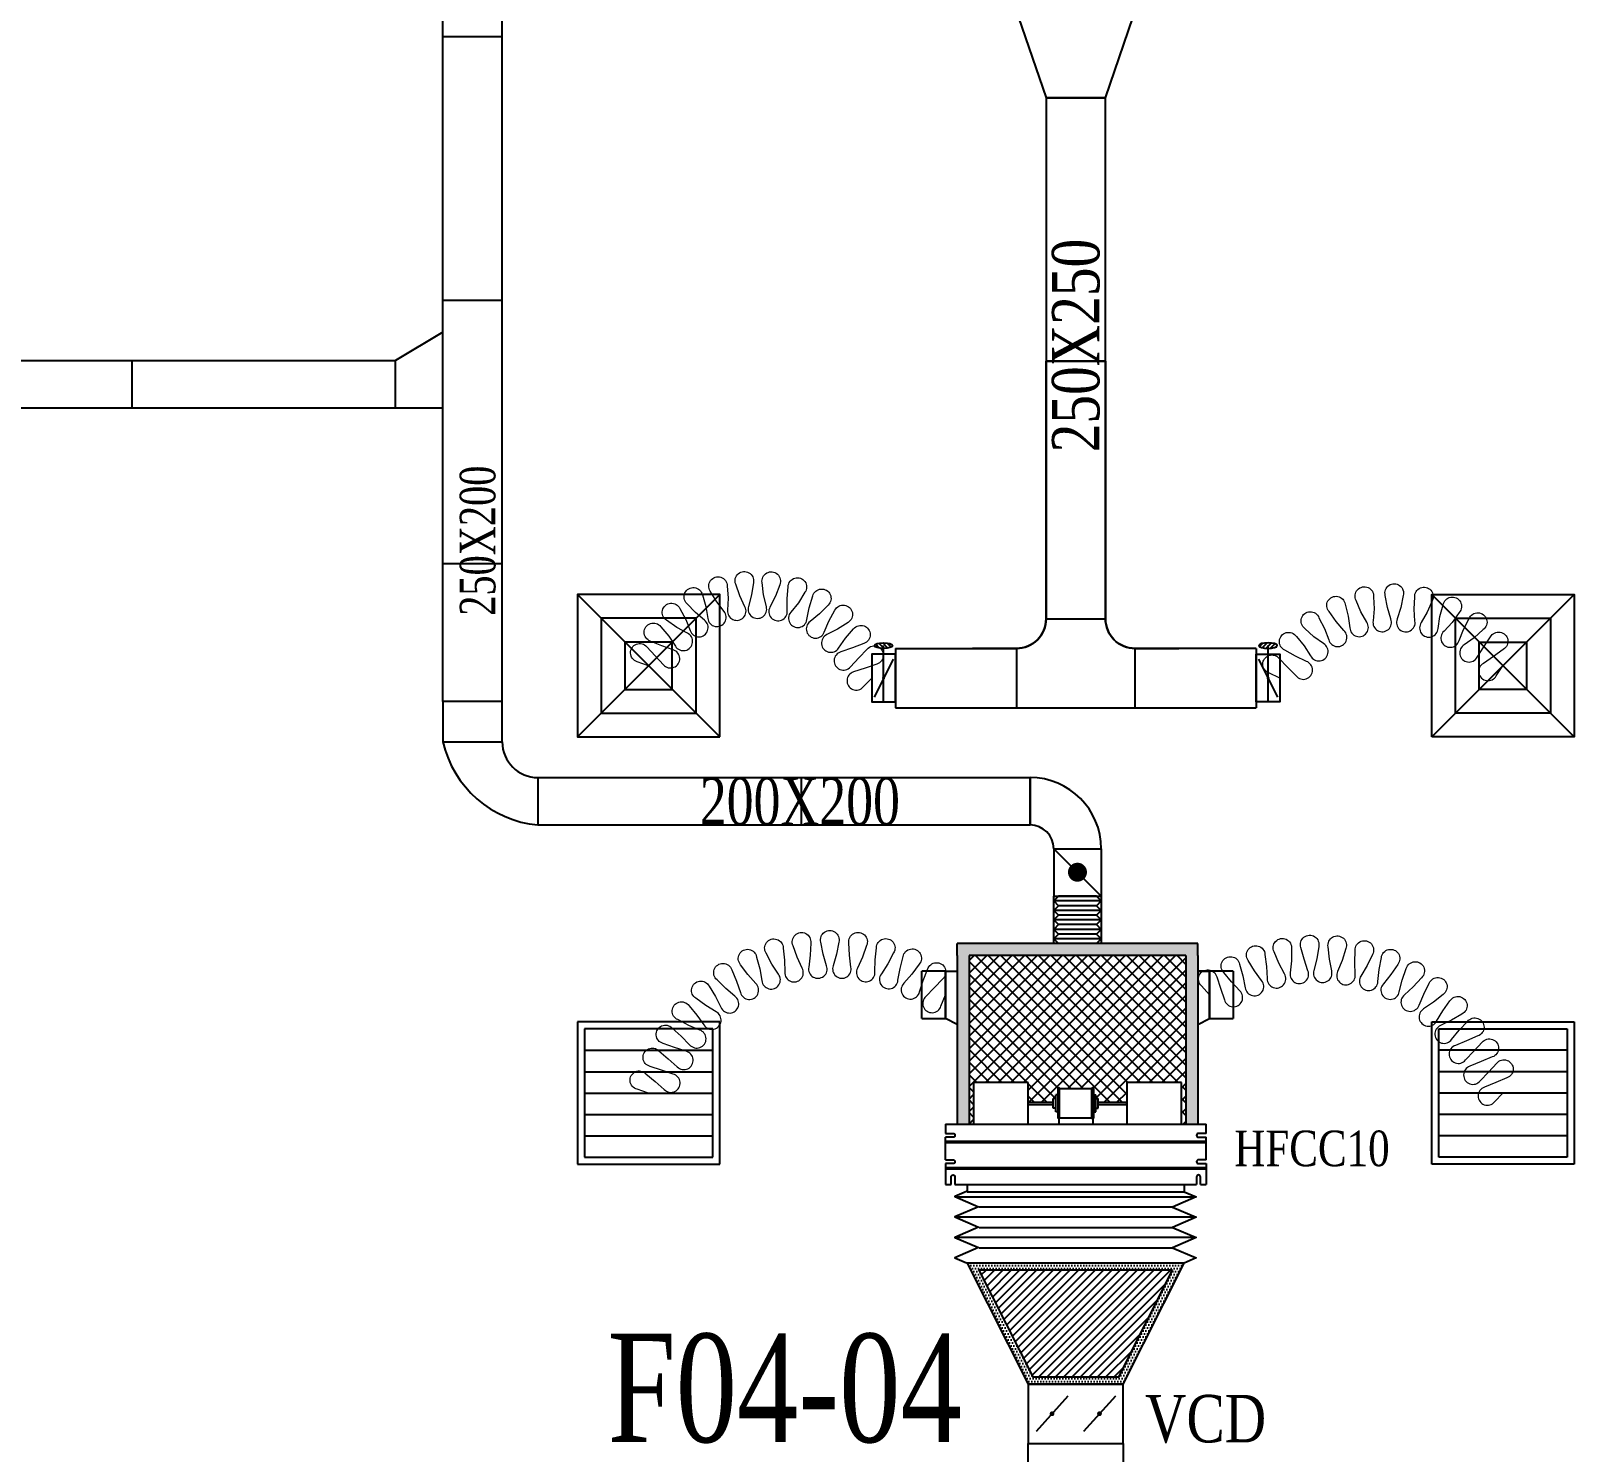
# Model space of a CAD drawing. Header units: metres. Extents: x 352651 to 1421851, y -87441 to -24441.
# Drawn here: x 649179 to 655682, y -72072 to -66085 of the extents above; entities that cross this region are included whole.
import ezdxf
from ezdxf.enums import TextEntityAlignment as Align

# ---------------------------------------------------------------- set-up
doc = ezdxf.new("R2010")
doc.units = ezdxf.units.M
doc.header["$LTSCALE"] = 300
doc.header["$MEASUREMENT"] = 0
for name, color, linetype in [('bat noi mem', 4, 'CONTINUOUS'), ('CUAGIO', 2, 'CONTINUOUS'), ('KT', 1, 'CONTINUOUS'), ('thiet bi', 11, 'CONTINUOUS')]:
    doc.layers.add(name, color=color, linetype=linetype)
doc.layers.add('noi mem', color=5, linetype='BATTING', lineweight=0)
doc.styles.add('PHU', font='vntimeh.shx', dxfattribs={"width": 0.8})
doc.styles.add('ROMANS', font='romans.shx', dxfattribs={"width": 0.75, "bigfont": 'romancvn.shx'})
doc.linetypes.add('BATTING', pattern='A,0.0001,-0.1,[134,ltypeshp.shx,S=0.1,R=0,X=-0.1,Y=0],-0.2,[134,ltypeshp.shx,S=0.1,R=180,X=0.1,Y=0],-0.1', length=0.4001)

# ---------------------------------------------------------------- blocks, each defined once
blk = doc.blocks.new('SAG')
at = {"layer": 'CUAGIO'}
for p, q in [((-300, 300), (-300, -300)), ((300, 300), (-300, 300)), ((300, -300), (300, 300)), ((-300, -300), (300, -300))]:
    blk.add_line(p, q, dxfattribs=at)
at = {"layer": 'CUAGIO', "color": 8}
for p, q in [((-270, 270), (-270, -270)), ((270, 270), (-270, 270)), ((-180, -270), (-180, 270)), ((-90, -270), (-90, 270)), ((0, -270), (0, 270)), ((90, -270), (90, 270)), ((180, -270), (180, 270)), ((270, -270), (270, 270)), ((-270, -270), (270, -270))]:
    blk.add_line(p, q, dxfattribs=at)
blk = doc.blocks.new('SAD')
at = {"layer": 'CUAGIO', "color": 8}
for p, q in [((-300, -300), (300, 300)), ((300, -300), (-300, 300))]:
    blk.add_line(p, q, dxfattribs=at)
at = {"layer": 'CUAGIO'}
blk.add_lwpolyline([(300, -300), (300, 300), (-300, 300), (-300, -300)], close=True, dxfattribs=at)
at = {"layer": 'CUAGIO', "color": 8}
for points in [[(200, -200), (200, 200), (-200, 200), (-200, -200)], [(100, -100), (100, 100), (-100, 100), (-100, -100)]]:
    blk.add_lwpolyline(points, close=True, dxfattribs=at)
blk = doc.blocks.new('bac noi mem')
at = {"layer": 'bat noi mem'}
for p, q in [((493886.7, -64673), (493866.7, -64693)), ((494066.7, -64693), (493866.7, -64693)), ((493866.7, -64693), (493886.7, -64713)), ((494046.7, -64673), (493886.7, -64673)), ((494046.7, -64673), (494066.7, -64693)), ((494066.7, -64693), (494046.7, -64713)), ((493886.7, -64713), (493866.7, -64733)), ((494066.7, -64733), (493866.7, -64733)), ((493866.7, -64733), (493886.7, -64753)), ((493886.7, -64753), (493866.7, -64773)), ((494046.7, -64713), (493886.7, -64713)), ((494046.7, -64753), (493886.7, -64753)), ((494046.7, -64713), (494066.7, -64733)), ((494066.7, -64733), (494046.7, -64753)), ((494046.7, -64753), (494066.7, -64773)), ((494066.7, -64773), (493866.7, -64773)), ((493866.7, -64773), (493886.7, -64793)), ((493886.7, -64793), (493866.7, -64813)), ((494066.7, -64813), (493866.7, -64813)), ((493866.7, -64813), (493886.7, -64833)), ((493886.7, -64833), (493866.7, -64853)), ((494046.7, -64793), (493886.7, -64793)), ((494046.7, -64833), (493886.7, -64833)), ((494066.7, -64773), (494046.7, -64793)), ((494046.7, -64793), (494066.7, -64813)), ((494066.7, -64813), (494046.7, -64833)), ((494046.7, -64833), (494066.7, -64853)), ((494066.7, -64853), (493866.7, -64853)), ((493866.7, -64853), (493886.7, -64873)), ((494046.7, -64873), (493886.7, -64873)), ((494066.7, -64853), (494046.7, -64873))]:
    blk.add_line(p, q, dxfattribs=at)
blk = doc.blocks.new('1-van gio D200')
at = {"layer": 'CUAGIO'}
h = blk.add_hatch(dxfattribs=at)
h.set_pattern_fill('ANSI31', color=256, scale=100, style=0)
edge = h.paths.add_edge_path()
edge.add_ellipse((486127, -58494), major_axis=(-38.1, 0), ratio=0.310482, start_angle=0, end_angle=360, ccw=False)
for p, q in [((486127, -58257.4), (486127, -58494)), ((486167, -58437.3), (486087.1, -58277.5))]:
    blk.add_line(p, q, dxfattribs=at)
at = {"layer": 'CUAGIO', "const_width": 3}
for points in [[(486127, -58457.4), (486177, -58457.4), (486177, -58257.4), (486077, -58257.4), (486077, -58457.4), (486127, -58457.4)], [(486127, -58257.4), (486127, -58494)], [(486167, -58437.3), (486087.1, -58277.5)]]:
    blk.add_lwpolyline(points, dxfattribs=at)
at = {"layer": 'CUAGIO'}
blk.add_lwpolyline([(486177, -58457.4), (486077, -58457.4), (486077, -58257.4), (486177, -58257.4)], close=True, dxfattribs=at)
at = {"layer": 'CUAGIO', "const_width": 5.35}
blk.add_lwpolyline([(486130.7, -58357.4, -1), (486123.3, -58357.4, -1)], format="xyb", close=True, dxfattribs=at)
at = {"layer": 'CUAGIO', "extrusion": (0, 0, -1)}
blk.add_ellipse((486127, -58494), major_axis=(-38.1, 0), ratio=0.310482, start_param=-1.570796, end_param=4.712389, dxfattribs=at)

msp = doc.modelspace()

# ---------------------------------------------------------------- hatches: boundary and pattern name
at = {"layer": 'CUAGIO'}
h = msp.add_hatch(dxfattribs=at)
h.set_pattern_fill('DOTS', color=2, scale=200, style=0)
h.set_pattern_definition([(0, (80477.114, -127522.808), (6.25, -12.5), [0, -12.5])])
h.paths.add_polyline_path([(654046.1, -69980.3), (653132.5, -69980.3), (653132.5, -70690.3), (653082.5, -70690.3), (653082.5, -69980.3), (653082.5, -69930.3), (654096.1, -69930.3), (654096.1, -69980.3), (654096.1, -70690.3), (654046.1, -70690.3)])
at = {"layer": 'CUAGIO', "ltscale": 1.5}
h = msp.add_hatch(dxfattribs=at)
h.set_pattern_fill('ANSI37', color=9, scale=300, angle=360, style=0)
h.set_pattern_definition([(45, (-3100, 0), (-26.5165043, 26.5165043), []), (135, (-3100, 0), (-26.5165043, -26.5165043), [])])
h.paths.add_polyline_path([(653132.5, -69980.3), (653132.5, -70690.3), (653151.7, -70690.3), (653151.7, -70515.3), (653381.9, -70515.3), (653381.9, -70598.3), (653487.1, -70598.3), (653487.1, -70582.6), (653497.7, -70582.6), (653497.7, -70566.8), (653507.6, -70566.8), (653507.6, -70541.9, -1), (653514, -70539.8), (653650.2, -70539.8, -1), (653656.7, -70541.9), (653656.7, -70566.8), (653666.6, -70566.8), (653666.6, -70582.6), (653677.1, -70582.6), (653677.1, -70598.3), (653796.8, -70598.3), (653796.8, -70515.3), (654027, -70515.3), (654027, -70690.3), (654046.1, -70690.3), (654046.1, -69980.3)])
at = {"layer": 'CUAGIO'}
h = msp.add_hatch(dxfattribs=at)
h.set_pattern_fill('DOTS', color=256, scale=200, style=0)
h.set_pattern_definition([(0, (-176547.043, -17936.642), (6.25, -12.5), [0, -12.5])])
h.paths.add_polyline_path([(653782.1, -71785.8), (653382.1, -71785.8), (653125.1, -71275.8), (654039.1, -71275.8)])
h.paths.add_polyline_path([(653763.7, -71755.8), (653990.4, -71305.8), (653173.8, -71305.8), (653400.6, -71755.8)], flags=16)
h = msp.add_hatch(dxfattribs=at)
h.set_pattern_fill('ANSI31', color=256, scale=200, style=0)
h.set_pattern_definition([(45, (-181458.12, -88941.559), (-17.6776695, 17.6776695), [])])
h.paths.add_polyline_path([(653990.4, -71305.8), (653173.8, -71305.8), (653400.6, -71755.8), (653763.7, -71755.8)])

# ---------------------------------------------------------------- linework, layer by layer
at = {"layer": 'bat noi mem'}
for p, q in [((653075.1, -70997.2), (654089.1, -70997.2)), ((653989.1, -71040.1), (653175.1, -71040.1)), ((654089.1, -71083), (653075.1, -71083)), ((653175.1, -71125.8), (653989.1, -71125.8)), ((654089.1, -71168.7), (653075.1, -71168.7)), ((653175.1, -71211.5), (653989.1, -71211.5)), ((654039.1, -71275.8), (653125.1, -71275.8))]:
    msp.add_line(p, q, dxfattribs=at)
for points in [[(653122.3, -70974.6), (653072.3, -70996), (653172.3, -71038.9), (653072.3, -71081.8), (653172.3, -71124.6), (653072.3, -71167.5), (653172.3, -71210.3), (653072.3, -71253.2), (653122.3, -71274.6)], [(654039.1, -70975.8), (654089.1, -70997.2), (653989.1, -71040.1), (654089.1, -71083), (653989.1, -71125.8), (654089.1, -71168.7), (653989.1, -71211.5), (654089.1, -71254.4), (654039.1, -71275.8)]]:
    msp.add_lwpolyline(points, dxfattribs=at)
at = {"layer": 'CUAGIO'}
for p, q in [((650915.5, -68910.2), (650915.1, -58334.5)), ((651165.5, -68910.2), (651165.1, -58334.5)), ((651165.1, -66110.4), (650915.1, -66110.4)), ((651165.4, -67220.4), (650915.4, -67220.4)), ((645952, -67473.4), (650715.4, -67473.3)), ((645952, -67673.4), (650915.5, -67673.3)), ((651165.4, -68330.4), (650915.4, -68330.4)), ((653457.1, -68561.5), (653707.1, -68561.5)), ((652822.1, -68686.5), (652822.1, -68936.5)), ((653332.1, -68686.5), (653332.1, -68936.5)), ((653832.1, -68936.5), (653832.1, -68686.5)), ((654342.1, -68686.5), (654342.1, -68936.5)), ((651165.5, -68910.2), (650915.5, -68910.2)), ((651315.5, -69230.4), (653389.3, -69230.4)), ((651315.5, -69230.4), (651315.5, -69430.4)), ((651315.5, -69430.4), (653389.3, -69430.4)), ((653489.3, -69530.4), (653489.3, -69730.3)), ((653689.3, -69730.3), (653489.3, -69530.4)), ((653489.3, -69530.4), (653689.3, -69530.4)), ((653489.3, -69530.4), (653689.3, -69530.4)), ((653689.3, -69530.4), (653689.3, -69730.3)), ((654096.1, -69930.3), (653082.5, -69930.3)), ((653082.5, -69980.3), (653082.5, -70690.3)), ((653132.5, -69980.3), (653132.5, -70690.3)), ((654046.1, -69980.3), (654046.1, -70690.3)), ((654096.1, -69980.3), (654096.1, -70690.3)), ((652932.8, -70245.6), (652932.8, -70045.6)), ((653032.5, -70045.6), (652932.8, -70045.6)), ((653032.5, -70245.6), (653032.5, -70045.6)), ((653032.5, -70045.6), (653032.5, -70245.6)), ((653032.5, -70045.6), (653032.5, -70245.6)), ((654146.1, -70045.6), (654146.1, -70245.6)), ((654146.1, -70045.6), (654146.1, -70245.6)), ((654146.1, -70245.6), (654146.1, -70045.6)), ((654245.8, -70045.6), (654245.8, -70245.6)), ((654146.1, -70245.6), (654245.8, -70245.6)), ((653132.5, -70690.3), (653132.5, -70690.3)), ((654046.1, -70690.3), (654046.1, -70690.3)), ((653549.1, -71836.5), (653415.2, -71985.1)), ((653749.1, -71836.5), (653615.2, -71985.1))]:
    msp.add_line(p, q, dxfattribs=at)
at = {"layer": 'CUAGIO', "color": 2}
for p, q in [((650915.5, -67354.1), (650715.4, -67473.3)), ((649605.4, -67673.3), (649605.4, -67473.3)), ((650715.4, -67673.3), (650715.4, -67473.3)), ((652425.5, -69230.4), (652425.5, -69430.4)), ((653389.3, -69430.4), (653389.3, -69230.4)), ((653389.3, -69230.4), (653389.3, -69430.4)), ((653082.5, -69980.3), (653082.5, -69930.3)), ((654096.1, -69980.3), (654096.1, -69930.3)), ((654046.1, -69980.3), (653132.5, -69980.3))]:
    msp.add_line(p, q, dxfattribs=at)
at = {"layer": 'CUAGIO', "ltscale": 1.5}
msp.add_line((652822.1, -68936.5), (654342.1, -68936.5), dxfattribs=at)
at = {"layer": 'CUAGIO'}
for points in [[(653882.1, -65856.5), (653282.1, -65856.5), (653457.1, -66366.5), (653707.1, -66366.5)], [(653457.1, -66366.5), (653457.1, -67476.5), (653707.1, -67476.5), (653707.1, -66366.5)], [(651165.5, -68910.2), (650915.5, -68910.2), (650915.5, -69080.4), (651165.5, -69080.4)], [(653489.3, -69730.3), (653689.3, -69730.3), (653689.3, -69930.3), (653489.3, -69930.3)], [(654039.1, -71275.8), (653125.1, -71275.8), (653382.1, -71785.8), (653782.1, -71785.8)], [(653990.4, -71305.8), (653173.8, -71305.8), (653400.6, -71755.8), (653763.7, -71755.8)], [(653382.1, -72035.8), (653782.1, -72035.8), (653782.1, -71785.8), (653382.1, -71785.8)]]:
    msp.add_lwpolyline(points, close=True, dxfattribs=at)
for points in [[(652822.1, -68686.5), (653332.1, -68686.5, 0.414214), (653457.1, -68561.5), (653457.1, -67476.5), (653707.1, -67476.5), (653707.1, -68561.5, 0.414214), (653832.1, -68686.5), (654017.1, -68686.5)], [(654342.1, -68686.5), (653832.1, -68686.5, -0.414214), (653707.1, -68561.5), (653707.1, -67476.5), (653457.1, -67476.5), (653457.1, -68561.5, -0.414214), (653332.1, -68686.5), (653147.1, -68686.5)], [(652072, -73155.8), (653182.1, -73155.8, 0.414214), (653382.1, -72955.8), (653382.1, -72035.8), (653782.1, -72035.8), (653782.1, -72955.8, 0.414214), (653982.1, -73155.8), (655092.3, -73155.8)]]:
    msp.add_lwpolyline(points, format="xyb", dxfattribs=at)
for points, const_width in [([(653609.3, -69629.4, 1), (653569.3, -69629.4, 1)], 40), ([(653477.1, -71910.8, -1), (653487.1, -71910.8, -1)], 10), ([(653677.1, -71910.8, -1), (653687.1, -71910.8, -1)], 10)]:
    msp.add_lwpolyline(points, format="xyb", close=True, dxfattribs=dict(at, const_width=const_width))
for points in [[(653032.5, -70045.6), (653082.5, -70045.6)], [(654146.1, -70045.6), (654096.1, -70045.6)], [(654096.1, -70045.6), (654146.1, -70045.6)], [(654245.8, -70045.6), (654146.1, -70045.6)], [(652932.8, -70245.6), (653032.5, -70245.6)], [(653082.5, -70270.9), (653032.5, -70245.6)], [(654096.1, -70270.9), (654146.1, -70245.6)]]:
    msp.add_lwpolyline(points, dxfattribs=at)
for centre, radius, start, end in [((651357.7, -68978.6), 453.7, 192.96012, 264.67063), ((651315.5, -69080.4), 150, 180.00211, 270), ((653389.3, -69530.4), 300, 0, 90), ((653389.3, -69530.4), 100, 0, 90)]:
    msp.add_arc(centre, radius, start, end, dxfattribs=at)
at = {"layer": 'noi mem', "linetype": 'ByBlock', "ltscale": 1.5}
for points in [[(651782.1, -68759.6), (651733.5, -68742.5, -1.333333), (651774.6, -68679.8), (651809.7, -68717.5), (651844.7, -68755.2, 1.333333), (651885.8, -68692.5), (651837.2, -68675.4), (651789.1, -68655.4, -1.333333), (651833.4, -68595), (651867, -68634.9), (651895.1, -68677.3, 1.333333), (651945.6, -68621.8), (651900.8, -68597.8), (651857.9, -68568.1, -1.333333), (651914, -68518.3), (651938.4, -68564.4), (651957, -68611.7, 1.333333), (652018, -68568), (651979.2, -68535.1), (651943.5, -68497.2, -1.333333), (652008.7, -68460.2), (652023, -68510.3), (652031.3, -68560.5, 1.333333), (652100.1, -68530.6), (652069, -68490.3), (652042, -68445.7, -1.333333), (652113.6, -68423.2), (652117, -68475.2), (652114.6, -68526, 1.333333), (652188.2, -68511.2), (652166.2, -68465.2), (652149.2, -68416, -1.333333), (652223.8, -68408.9), (652216.3, -68460.5), (652203.4, -68509.7, 1.333333), (652278.4, -68510.6), (652266.5, -68461.1), (652260.2, -68409.3, -1.333333), (652334.6, -68418.1), (652316.5, -68466.9), (652293.5, -68512.3, 1.333333), (652366.7, -68528.9), (652365.5, -68478), (652370.1, -68426.1, -1.333333), (652441.1, -68450.2), (652413.1, -68494.2), (652381.1, -68533.8, 1.333333), (652449.2, -68565.2), (652458.7, -68515.3), (652474, -68465.4, -1.333333), (652538.4, -68503.9), (652501.8, -68541), (652462.3, -68573.1, 1.333333), (652522.3, -68618.1), (652542, -68571.2), (652567.5, -68525.7, -1.333333), (652622.4, -68576.8), (652578.8, -68605.4), (652533.5, -68628.5, 1.333333), (652582.7, -68685.1), (652611.8, -68643.3), (652646.2, -68604.1, -1.333333), (652689.2, -68665.6), (652640.7, -68684.5), (652591.9, -68701.1, 1.333333), (652632.4, -68764.2), (652667.8, -68726.8), (652703.2, -68689.4, -1.333333), (652743.7, -68752.5), (652695, -68769.1), (652646.2, -68785.7, 1.333333), (652686.7, -68848.9), (652722.1, -68811.5)], [(654442.1, -68811.5), (654396.1, -68789.9, -1.333333), (654439.7, -68728.9), (654475, -68765.4), (654510.2, -68802, 1.333333), (654553.9, -68741.1), (654508, -68719.5), (654463.2, -68693.8, -1.333333), (654511.6, -68636.4), (654544.4, -68676.2), (654571.7, -68718.2, 1.333333), (654626, -68666.5), (654585.4, -68637.2), (654547.3, -68602.4, -1.333333), (654606.9, -68557), (654630.4, -68602.9), (654647.8, -68649.9, 1.333333), (654712.1, -68611.2), (654678.8, -68573.8), (654649.2, -68531.5, -1.333333), (654717.3, -68500.1), (654730.2, -68550.1), (654737, -68599.7, 1.333333), (654808.1, -68575.9), (654783.8, -68532.2), (654764, -68484.5, -1.333333), (654837.4, -68468.7), (654839.1, -68520.2), (654835, -68570.1, 1.333333), (654909.6, -68562.4), (654895.3, -68514.4), (654886.4, -68463.6, -1.333333), (654961.4, -68464.1), (654951.9, -68514.8), (654937, -68562.6, 1.333333), (655011.5, -68571.3), (655008, -68521.3), (655010.4, -68469.8, -1.333333), (655083.5, -68486.5), (655063.1, -68534), (655038.2, -68577.4, 1.333333), (655109, -68602.1), (655116.5, -68552.6), (655130.1, -68502.8, -1.333333), (655197.8, -68535.1), (655167.6, -68576.9), (655133.8, -68613.9, 1.333333), (655197.6, -68653.4), (655215.6, -68606.7), (655239.7, -68561, -1.333333), (655298.7, -68607.3), (655260.2, -68641.6), (655219.3, -68671.2, 1.333333), (655273.7, -68722.8), (655301.2, -68680.5), (655329.5, -68638.3, -1.333333), (655383.2, -68690.7), (655341.7, -68720), (655300.1, -68749.4, 1.333333), (655353.8, -68801.8), (655382.1, -68759.6)], [(651782.1, -70559.6), (651733.8, -70543.3, -1.333333), (651771, -70478.2), (651809.5, -70511.6), (651848.1, -70544.9, 1.333333), (651885.3, -70479.8), (651836.9, -70463.6), (651788.6, -70447.4, -1.333333), (651825.8, -70382.2), (651864.3, -70415.6), (651902.9, -70448.9, 1.333333), (651940.1, -70383.8), (651891.7, -70367.6), (651843.3, -70350.5, -1.333333), (651881.4, -70285.9), (651919.8, -70320), (651955, -70356.1, 1.333333), (651997.5, -70294.3), (651951.1, -70274.4), (651905.5, -70250.5, -1.333333), (651952.4, -70192), (651985.6, -70231.3), (652015.1, -70272.3, 1.333333), (652066.2, -70217.4), (652023.3, -70190.9), (651981.8, -70160.5, -1.333333), (652036.8, -70109.6), (652063.9, -70153.4), (652086.9, -70198.3, 1.333333), (652145.6, -70151.6), (652107.1, -70119), (652070.5, -70082.8, -1.333333), (652132.5, -70040.6), (652152.8, -70087.9), (652169, -70135.7, 1.333333), (652233.9, -70098.3), (652200.7, -70060.3), (652169.9, -70019.1, -1.333333), (652237.4, -69986.6), (652250.4, -70036.4), (652259.3, -70086, 1.333333), (652329.2, -70058.6), (652301.9, -70016.2), (652277.5, -69970.8, -1.333333), (652349.2, -69948.7), (652354.7, -69999.8), (652356.1, -70050.3, 1.333333), (652429.2, -70033.5), (652408.5, -69987.5), (652391.1, -69939, -1.333333), (652465.3, -69927.7), (652463.1, -69979.2), (652457.1, -70029.3, 1.333333), (652531.9, -70023.5), (652518.2, -69974.9), (652508.2, -69924.4, -1.333333), (652583.2, -69924.3), (652573.5, -69974.8), (652560.1, -70023.4, 1.333333), (652634.9, -70028.8), (652628.6, -69978.8), (652626.2, -69927.4, -1.333333), (652700.4, -69938.3), (652683.2, -69986.8), (652662.8, -70033, 1.333333), (652735.9, -70049.4), (652737.2, -69998.9), (652742.4, -69947.7, -1.333333), (652814.2, -69969.5), (652790, -70015), (652762.9, -70057.6, 1.333333), (652832.9, -70084.7), (652841.5, -70035), (652854.3, -69985.1, -1.333333), (652922, -70017.3), (652891.4, -70058.7), (652858.3, -70096.8, 1.333333), (652923.5, -70133.9), (652939.4, -70086.1), (652958, -70038.6, -1.333333), (653021.3, -70078.9), (652986, -70115.8), (652950.7, -70152.6, 1.333333), (653013.9, -70193), (653032.5, -70145.6)], [(654146.1, -70145.6), (654111.6, -70107.9, -1.333333), (654176.3, -70069.9), (654192.4, -70118.4), (654208.5, -70166.9, 1.333333), (654273.2, -70129), (654238.8, -70091.3), (654205.8, -70051.6, -1.333333), (654272.2, -70016.6), (654286.3, -70066.3), (654296.3, -70115.9, 1.333333), (654365, -70086), (654335.5, -70044.8), (654308.6, -70000.7, -1.333333), (654379.4, -69975.9), (654386.1, -70027), (654388.8, -70077.6, 1.333333), (654461.2, -70057.9), (654437.9, -70012.9), (654417.8, -69965.4, -1.333333), (654491.4, -69951.1), (654490.6, -70002.7), (654485.9, -70053.1, 1.333333), (654560.4, -70044.2), (654543.9, -69996.3), (654530.9, -69946.4, -1.333333), (654605.8, -69942.9), (654597.5, -69993.8), (654585.5, -70043, 1.333333), (654660.5, -70045), (654651.2, -69995.3), (654645.6, -69944, -1.333333), (654720.2, -69951.4), (654704.6, -70000.6), (654685.5, -70047.5, 1.333333), (654759.4, -70060.4), (654757.4, -70009.8), (654759.4, -69958.3, -1.333333), (654832.1, -69976.5), (654809.5, -70022.9), (654783.9, -70066.6, 1.333333), (654855.1, -70090.1), (654860.5, -70039.7), (654869.9, -69989, -1.333333), (654939.2, -70017.6), (654910.1, -70060.2), (654878.4, -70099.7, 1.333333), (654945.4, -70133.3), (654958.1, -70084.3), (654974.8, -70035.5, -1.333333), (655039.2, -70073.9), (655004.2, -70111.8), (654967, -70146.2, 1.333333), (655028.5, -70189.2), (655048.1, -70142.6), (655071.8, -70096.7, -1.333333), (655129.9, -70144.1), (655089.7, -70176.5), (655048, -70205.2, 1.333333), (655102.5, -70256.7), (655128.8, -70213.3), (655158.8, -70171.4, -1.333333), (655209.4, -70226.7), (655165, -70252.9), (655119.5, -70275.2, 1.333333), (655166, -70334.1), (655198.2, -70295.1), (655233.2, -70257.6, -1.333333), (655276.2, -70319), (655229, -70339.1), (655181.9, -70358.8, 1.333333), (655224.7, -70420.4), (655259.7, -70383.2), (655294.6, -70345.9, -1.333333), (655337.4, -70407.5), (655290.3, -70427.3), (655243.1, -70447, 1.333333), (655285.9, -70508.6), (655320.9, -70471.4), (655355.9, -70434.1, -1.333333), (655398.7, -70495.7), (655351.5, -70515.5), (655304.4, -70535.2, 1.333333), (655347.1, -70596.8), (655382.1, -70559.6)]]:
    msp.add_lwpolyline(points, format="xyb", dxfattribs=at)
at = {"layer": 'thiet bi'}
for p, q in [((653514, -70665.9), (653514, -70539.8)), ((653650.2, -70665.9), (653650.2, -70539.8)), ((653381.9, -70598.3), (653487.1, -70598.3)), ((653381.9, -70607.4), (653487.1, -70607.4)), ((653497.7, -70582.6), (653487.1, -70582.6)), ((653487.1, -70623), (653487.1, -70582.6)), ((653507.6, -70566.8), (653497.7, -70566.8)), ((653497.7, -70638.8), (653497.7, -70566.8)), ((653656.7, -70566.8), (653666.6, -70566.8)), ((653666.6, -70638.8), (653666.6, -70566.8)), ((653666.6, -70582.6), (653677.1, -70582.6)), ((653677.1, -70623), (653677.1, -70582.6)), ((653677.1, -70598.3), (653796.8, -70598.3)), ((653677.1, -70607.4), (653796.8, -70607.4)), ((653796.8, -70607.4), (653796.8, -70598.3)), ((653497.7, -70623), (653487.1, -70623)), ((653507.6, -70638.8), (653497.7, -70638.8)), ((653510.8, -70668.2), (653510.8, -70690.3)), ((653653.5, -70668.2), (653653.5, -70690.3)), ((653656.7, -70638.8), (653666.6, -70638.8)), ((653666.6, -70623), (653677.1, -70623)), ((653033.1, -70690.3), (654131.1, -70690.3)), ((653033.1, -70690.3), (653033.1, -70729.8)), ((654131.1, -70729.8), (654131.1, -70690.3)), ((653033.1, -70762.3), (654131.1, -70762.3)), ((653033.1, -70767.3), (654131.1, -70767.3)), ((653033.1, -70856.8), (653033.1, -70944.3)), ((653033.1, -70873.3), (654131.1, -70873.3)), ((653033.1, -70878.3), (654131.1, -70878.3)), ((654131.1, -70856.8), (654131.1, -70944.3)), ((653033.1, -70944.3), (653057.1, -70944.3)), ((653073.1, -70944.3), (654091.1, -70944.3)), ((653125.1, -70944.3), (653125.1, -70975.8)), ((654039.1, -70944.3), (654039.1, -70975.8)), ((654107.1, -70944.3), (654131.1, -70944.3)), ((653125.1, -70975.8), (654039.1, -70975.8))]:
    msp.add_line(p, q, dxfattribs=at)
for points in [[(653381.9, -70515.3), (653151.7, -70515.3), (653151.7, -70690.3), (653381.9, -70690.3)], [(653507.6, -70539.8), (653656.7, -70539.8), (653656.7, -70665.9), (653507.6, -70665.9)], [(654027, -70515.3), (653796.8, -70515.3), (653796.8, -70690.3), (654027, -70690.3)]]:
    msp.add_lwpolyline(points, close=True, dxfattribs=at)
for points in [[(653033.1, -70729.8), (653065.1, -70729.8, -1), (653065.1, -70745.8), (653033.1, -70745.8)], [(654131.1, -70729.8), (654099.1, -70729.8, 1), (654099.1, -70745.8), (654131.1, -70745.8)], [(653033.1, -70840.8), (653065.1, -70840.8, -1), (653065.1, -70856.8), (653033.1, -70856.8)], [(654131.1, -70840.8), (654099.1, -70840.8, 1), (654099.1, -70856.8), (654131.1, -70856.8)], [(653057.1, -70944.3), (653057.1, -70912.3, -1), (653073.1, -70912.3), (653073.1, -70944.3)], [(654107.1, -70944.3), (654107.1, -70912.3, 1), (654091.1, -70912.3), (654091.1, -70944.3)]]:
    msp.add_lwpolyline(points, format="xyb", dxfattribs=at)
for points in [[(653033.1, -70840.8), (653033.1, -70745.8)], [(654131.1, -70840.8), (654131.1, -70745.8)]]:
    msp.add_lwpolyline(points, dxfattribs=at)
for centre, start, end in [((653510.8, -70540.8), 18.04953, 161.95047), ((653653.5, -70540.8), 18.04953, 161.95047), ((653510.8, -70664.8), 198.04953, 341.95047), ((653653.5, -70664.8), 198.04953, 341.95047)]:
    msp.add_arc(centre, 3.41, start, end, dxfattribs=at)

# ---------------------------------------------------------------- block references
at = {"layer": 'CUAGIO'}
for name, p in [('SAD', (651782.1, -68759.6)), ('bac noi mem', (159622.7, -5057.3))]:
    msp.add_blockref(name, p, dxfattribs=at)
at = {"layer": 'CUAGIO', "xscale": -1}
msp.add_blockref('SAD', (655382.1, -68759.6), dxfattribs=at)
for name, p, rotation in [('1-van gio D200', (166645.1, -127168.8), 180), ('SAG', (655382.1, -70559.6), 90)]:
    msp.add_blockref(name, p, dxfattribs=dict(at, rotation=rotation))
at = {"layer": 'CUAGIO'}
for name, p, rotation in [('1-van gio D200', (1140519.2, -127168.8), 180), ('SAG', (651782.1, -70559.6), 270)]:
    msp.add_blockref(name, p, dxfattribs=dict(at, rotation=rotation))

# ---------------------------------------------------------------- texts
at = {"layer": 'CUAGIO', "color": 2, "style": 'PHU', "width": 0.75}
msp.add_text('250x200', height=150, rotation=90, dxfattribs=at).set_placement((651136.4, -68232.7), align=Align.CENTER)
msp.add_text('200x200', height=200, dxfattribs=at).set_placement((652419.6, -69430.4), align=Align.CENTER)
at = {"layer": 'CUAGIO', "color": 2, "insert": (653481.8, -66960.8), "char_height": 200, "width": 788.836, "attachment_point": 3, "rotation": 90, "style": 'PHU'}
msp.add_mtext('250x250', dxfattribs=at)
at = {"layer": 'CUAGIO', "color": 2, "attachment_point": 7, "style": 'PHU'}
for s, insert, char_height, width in [('hfcc10', (654250, -70870), 150, 679.92), ('VCD', (653874.1, -72035.8), 200, 439.881)]:
    msp.add_mtext(s, dxfattribs=dict(at, insert=insert, char_height=char_height, width=width))
at = {"layer": 'KT', "ltscale": 1.5, "insert": (651609.1, -71573.9), "char_height": 456.096, "width": 2517.297, "attachment_point": 1, "style": 'ROMANS'}
msp.add_mtext('{\\fTimes New Roman|b0|i0|c0|p18;F04-04}', dxfattribs=at)

doc.saveas('drawing.dxf')
